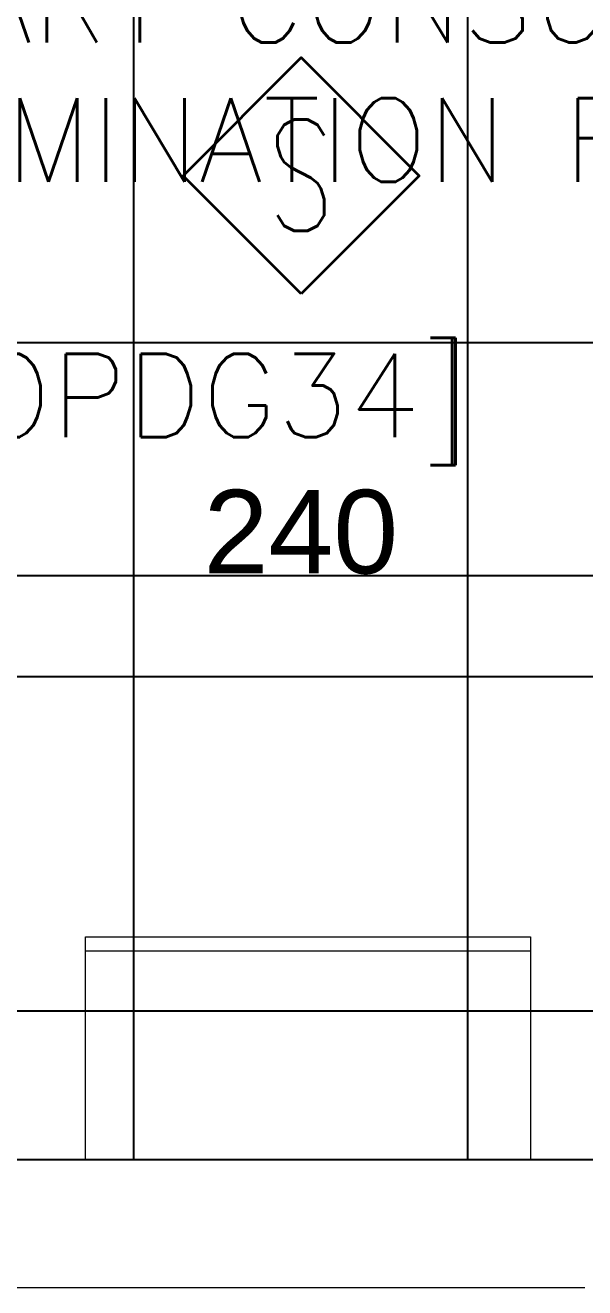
# Model space of a CAD drawing. Header units: inches. Extents: x -12418 to 57169, y -29325 to 19878.
# Drawn here: x 46605 to 47610, y -13097 to -10831 of the extents above; entities that cross this region are included whole.
import ezdxf
from ezdxf.enums import TextEntityAlignment as Align

# ---------------------------------------------------------------- set-up
doc = ezdxf.new("R2010")
doc.units = ezdxf.units.IN
doc.header["$LTSCALE"] = 25
doc.header["$MEASUREMENT"] = 0
doc.header["$PDMODE"] = 3
doc.layers.get('0').update_dxf_attribs({"color": 8})
doc.layers.get('Defpoints').update_dxf_attribs({"color": 8})
for name, color, linetype, lineweight in [('00-Ground Floor$0$72_EGR_BASE_TEXT', 252, 'Continuous', 5), ('00-Ground Floor$0$LOADING', 253, 'Continuous', 5), ('00-Ground Floor$0$Walls', 251, 'Continuous', 5), ('E-DIM', 6, 'Continuous', 18), ('F-ALRM-CLNG', 33, 'Continuous', 35)]:
    doc.layers.add(name, color=color, linetype=linetype, lineweight=lineweight)
doc.layers.add('00-Ground Floor$0$False Ceiling', color=251, linetype='Continuous')
doc.styles.add('00-Ground Floor$0$SIMPLEX', font='SIMPLEX.shx', dxfattribs={"height": 150})
doc.styles.add('DC_Simplex', font='SIMPLEX.shx', dxfattribs={"width": 0.7})
doc.styles.get("Standard").update_dxf_attribs({"font": 'arial.ttf'})
doc.dimstyles.get("Standard").update_dxf_attribs({"dimtxt": 150, "dimasz": 150, "dimexe": 0.18, "dimexo": 0.0625, "dimgap": 1, "dimtad": 1, "dimdec": 0, "dimlfac": 0.1, "dimzin": 0, "dimdsep": 46, "dimtxsty": 'Standard', "dimcen": 0.09, "dimclrd": 256, "dimclrt": 7, "dimadec": 0, "dimazin": 0, "dimtfac": 1, "dimtdec": 0, "dimtofl": 0, "dimtmove": 0, "dimatfit": 3, "dimfxl": 1, "dimtolj": 1, "dimtzin": 0, "dimarcsym": 0})

# ---------------------------------------------------------------- blocks, each defined once
blk = doc.blocks.new('00-Ground Floor$0$GF21027-P')
at = {"layer": '00-Ground Floor$0$LOADING'}
for p, q in [((0.4, 0.4), (-0.4, 0.4)), ((-0.4, 0.4), (-0.4, 0)), ((0.4, 0), (0.4, 0.4)), ((-0.4, 0.025), (0.4, 0.025)), ((-0.4, 0), (0.4, 0))]:
    blk.add_line(p, q, dxfattribs=at)
blk = doc.blocks.new('00-Ground Floor$0$A$Ce9e1c4c3')
at = {"layer": '00-Ground Floor$0$False Ceiling', "color": 254, "linetype": 'Continuous'}
for p, q in [((-53200, -12867.4), (-53200, -8847.4)), ((-52600, -12867.4), (-52600, -8847.4)), ((-55042.5, -11400), (-51182.1, -11400)), ((-55042.5, -12000), (-51182.1, -12000)), ((-55042.5, -12600), (-51182.1, -12600))]:
    blk.add_line(p, q, dxfattribs=at)
at = {"layer": '00-Ground Floor$0$False Ceiling', "color": 254}
blk.add_line((-55042.5, -12867.4, 0), (-51182.1, -12867.4, 0), dxfattribs=at)
blk = doc.blocks.new('00-Ground Floor')
at = {"layer": '00-Ground Floor$0$Walls'}
for p, q in [((47647.9, -12867.4, 0), (46577.9, -12867.4, 0)), ((47610.1, -13097.4), (46577.9, -13097.4, 0))]:
    blk.add_line(p, q, dxfattribs=at)
at = {"layer": '00-Ground Floor$0$False Ceiling', "color": 254}
blk.add_blockref('00-Ground Floor$0$A$Ce9e1c4c3', (100000, 0), dxfattribs=at)
at = {"layer": '00-Ground Floor$0$LOADING', "color": 1, "xscale": -1000, "yscale": 1000, "zscale": 1000, "rotation": 179.9999999790881}
blk.add_blockref('00-Ground Floor$0$GF21027-P', (47112.9, -12467.4, 0), dxfattribs=at)
at = {"layer": '00-Ground Floor$0$72_EGR_BASE_TEXT', "insert": (47173.6, -10711.7), "char_height": 150, "width": 3493.221, "attachment_point": 2, "style": '00-Ground Floor$0$SIMPLEX'}
blk.add_mtext('PULMONARY CONSULTATION / EXAMINATION ROOM', dxfattribs=at)
at = {"layer": '00-Ground Floor$0$72_EGR_BASE_TEXT', "insert": (46912, -11420.3, 0), "char_height": 150, "attachment_point": 2, "style": '00-Ground Floor$0$SIMPLEX'}
blk.add_mtext('[OPDG34]', dxfattribs=at)
blk = doc.blocks.new('A$C5CF53093')
blk.add_lwpolyline([(0, -212.1), (-212.1, 0), (0, 212.1), (212.1, 0)], close=True)
blk = doc.blocks.new('*U207')
at = {"xscale": 0.01, "yscale": 0.01, "zscale": 0.01}
blk.add_blockref('A$C5CF53093', (0.007, -0.007), dxfattribs=at)
at = {"color": 6, "style": 'DC_Simplex', "width": 0.7, "flags": 8}
blk.add_attdef('TYPE', text='', height=2, rotation=360, dxfattribs=at).set_placement((0, 0), align=Align.MIDDLE_CENTER)
blk = doc.blocks.new('*D341')
at = {"layer": 'Defpoints', "color": 0, "transparency": 16777216}
for p in [(48300, -11818.5), (45900, -12300), (48300, -12300)]:
    blk.add_point(p, dxfattribs=at)
at = {"layer": 'E-DIM', "color": 0, "lineweight": -2, "transparency": 16777216}
for p, q in [((45900, -12299.9), (45900, -11818.3)), ((48300, -12299.9), (48300, -11818.3))]:
    blk.add_line(p, q, dxfattribs=at)
at = {"layer": 'E-DIM', "lineweight": -2, "transparency": 16777216}
blk.add_line((46050, -11818.5), (48150, -11818.5), dxfattribs=at)
at = {"layer": 'E-DIM', "transparency": 16777216}
for points in [[(46050, -11793.5), (46050, -11843.5), (45900, -11818.5)], [(48150, -11793.5), (48150, -11843.5), (48300, -11818.5)]]:
    blk.add_solid(points, dxfattribs=at)
at = {"layer": 'E-DIM', "color": 7, "transparency": 16777216, "insert": (47100, -11740.9), "char_height": 150, "attachment_point": 5}
blk.add_mtext('\\A1;240', dxfattribs=at)

msp = doc.modelspace()

# ---------------------------------------------------------------- block references
msp.add_blockref('00-Ground Floor', (0, 0))
at = {"layer": 'F-ALRM-CLNG', "xscale": 100, "yscale": 100, "zscale": 100}
msp.add_blockref('*U207', (47100, -11100), dxfattribs=at).add_auto_attribs({'TYPE': 'S'})

# ---------------------------------------------------------------- dimensions: what is measured, and where the dimension line sits
at = {"layer": 'E-DIM'}
dim = msp.add_linear_dim(base=(48300, -11818.5), p1=(45900, -12300), p2=(48300, -12300), dimstyle='Standard', dxfattribs=at)
dim.commit()
dim.dimension.update_dxf_attribs({"geometry": '*D341', "text_midpoint": (47100, -11740.9)})

doc.saveas('drawing.dxf')
